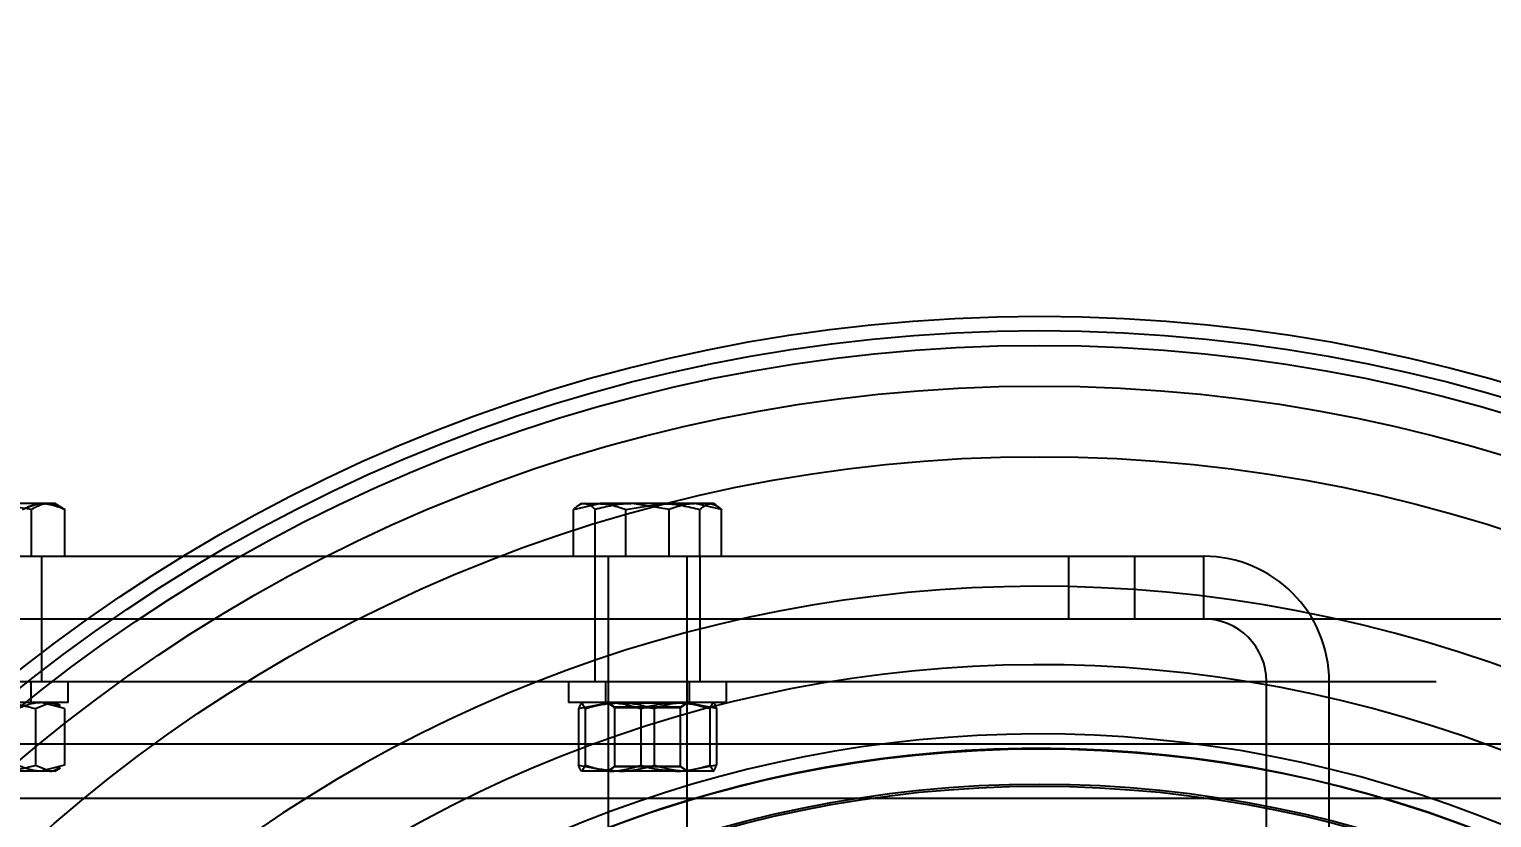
# Model space of a CAD drawing. Header units: metres. Extents: x 0 to 63075, y 0 to 44550.
# Drawn here: x 35948.4 to 36059.4, y 35251.2 to 35311.1 of the extents above; entities that cross this region are included whole.
import ezdxf

# ---------------------------------------------------------------- set-up
doc = ezdxf.new("R2010")
doc.units = ezdxf.units.M
doc.header["$LTSCALE"] = 75
doc.linetypes.add('HIDDEN2', pattern=[4.7625, 3.175, -1.5875])
for name, color, linetype in [('18_COTAS', 7, 'Continuous'), ('SDM', 7, 'Continuous'), ('SL4', 4, 'Continuous'), ('ST1', 7, 'HIDDEN2')]:
    doc.layers.add(name, color=color, linetype=linetype)
doc.styles.add('ROMANS', font='ROMANS.SHX')
doc.dimstyles.new('75___1-75', dxfattribs={"dimscale": 75, "dimtxt": 2.5, "dimasz": 2, "dimexe": 1.5, "dimexo": 1, "dimgap": 0.5, "dimtad": 1, "dimdec": 0, "dimzin": 12, "dimtxsty": 'ROMANS', "dimcen": 0, "dimclrd": 256, "dimclre": 256, "dimclrt": 3, "dimazin": 3, "dimtfac": 1, "dimtdec": 0, "dimtmove": 0, "dimatfit": 0, "dimfxl": 1, "dimlwd": -1, "dimlwe": -1, "dimarcsym": 0})

# ---------------------------------------------------------------- blocks, each defined once
blk = doc.blocks.new('*D31')
at = {"layer": 'Defpoints', "color": 0, "transparency": 16777216}
for p in [(35812.3, 35690.51), (35812.3, 35271.03), (40486.78, 35271.03)]:
    blk.add_point(p, dxfattribs=at)
at = {"layer": 'SDM', "transparency": 16777216}
for p, q in [((35812.3, 35346.03), (35812.3, 35803.01)), ((40486.78, 35346.03), (40486.78, 35803.01)), ((40336.78, 35690.51), (35962.3, 35690.51))]:
    blk.add_line(p, q, dxfattribs=at)
for points in [[(35962.3, 35715.51), (35962.3, 35665.51), (35812.3, 35690.51)], [(40336.78, 35715.51), (40336.78, 35665.51), (40486.78, 35690.51)]]:
    blk.add_solid(points, dxfattribs=at)
at = {"layer": 'SDM', "color": 3, "transparency": 16777216, "insert": (38149.54, 35821.76), "char_height": 187.5, "attachment_point": 5, "style": 'ROMANS'}
blk.add_mtext('4674', dxfattribs=at)
blk = doc.blocks.new('*D29')
at = {"layer": '18_COTAS', "transparency": 16777216}
for p, q in [((35812.3, 35346.03), (35812.3, 36814.27)), ((37225.01, 36776.77), (37225.01, 36814.27)), ((35962.3, 36701.77), (37075.01, 36701.77))]:
    blk.add_line(p, q, dxfattribs=at)
for points in [[(35962.3, 36726.77), (35962.3, 36676.77), (35812.3, 36701.77)], [(37075.01, 36726.77), (37075.01, 36676.77), (37225.01, 36701.77)]]:
    blk.add_solid(points, dxfattribs=at)
at = {"layer": 'Defpoints', "color": 0, "transparency": 16777216}
for p in [(37225.01, 36701.77), (37225.01, 36701.77), (35812.3, 35271.03)]:
    blk.add_point(p, dxfattribs=at)
at = {"layer": '18_COTAS', "color": 3, "transparency": 16777216, "insert": (36518.66, 36833.02), "char_height": 187.5, "attachment_point": 5, "style": 'ROMANS'}
blk.add_mtext('1413', dxfattribs=at)
blk = doc.blocks.new('A$Ce03ead7b')
at = {"layer": 'SL4'}
for p, q in [((137.15, 1734.11), (132.66, 1734.11)), ((138, 1734.11), (137.15, 1734.11)), ((138.59, 1733.77), (138, 1734.11)), ((138.76, 1733.67), (138.57, 1733.73)), ((138.76, 1730.11), (138.76, 1733.67)), ((59.76, 1730.11), (147.75, 1730.11)), ((59.76, 1725.35), (140.51, 1725.35))]:
    blk.add_line(p, q, dxfattribs=at)
for radius in [125, 123.91, 122.78, 119.69, 89.29]:
    blk.add_circle((212.76, 1623.35), radius, dxfattribs=at)
for radius, start, end in [(104.46, 171.1062, 157.3841), (98.5, 170.8826, 157.6077), (93.24, 168.8095, 159.6808), (92.15, 74.2451, 160.5972), (92.15, 167.893, 74.2451)]:
    blk.add_arc((212.76, 1623.35), radius, start, end, dxfattribs=at)
for points, knots in [([(135.54, 1733.67), (135.95, 1733.85), (136.48, 1734.09), (137.03, 1734.11), (137.15, 1734.11)], [0, 0, 0, 0, 0.768151, 1, 1, 1, 1]), ([(137.15, 1734.11), (137.58, 1734.06), (138.13, 1733.98), (138.65, 1733.72), (138.76, 1733.67)], [0, 0, 0, 0, 0.788999, 1, 1, 1, 1])]:
    blk.add_open_spline(points, degree=3, knots=knots, dxfattribs=at)
at = {"layer": 'ST1'}
for p, q in [((136.22, 1733.67), (133.34, 1734.11)), ((136.22, 1730.11), (136.22, 1733.67)), ((138.24, 1733.85), (137.49, 1734.11)), ((177.38, 1733.67), (179.37, 1734.11)), ((177.38, 1730.11), (177.38, 1733.67)), ((178, 1734.11), (177.78, 1733.99)), ((178, 1734.11), (179.37, 1734.11)), ((179.03, 1730.11), (179.03, 1733.67)), ((184.16, 1734.11), (179.37, 1734.11)), ((181.35, 1733.67), (184.16, 1734.11)), ((181.35, 1730.11), (181.35, 1733.67)), ((184.65, 1733.67), (181.84, 1734.11)), ((187.79, 1734.11), (184.16, 1734.11)), ((184.65, 1730.11), (184.65, 1733.67)), ((188.62, 1733.67), (186.63, 1734.11)), ((186.97, 1730.11), (186.97, 1733.67)), ((188, 1734.11), (187.79, 1734.11)), ((188.22, 1733.99), (188, 1734.11)), ((188.62, 1730.11), (188.62, 1733.67)), ((137, 1725.35), (137, 1730.11)), ((147.75, 1730.11), (215, 1730.11)), ((179, 1730.11), (179, 1725.35)), ((180, 1730.11), (180, 1705.67)), ((186, 1705.67), (186, 1730.11)), ((187, 1725.35), (187, 1730.11)), ((215, 1725.35), (215, 1730.11)), ((215, 1730.11), (220, 1730.11)), ((220, 1725.35), (220, 1730.11)), ((220, 1730.11), (225.24, 1730.11)), ((225.24, 1725.35), (225.24, 1730.11)), ((137, 1720.59), (137, 1725.35)), ((140.51, 1725.35), (215, 1725.35)), ((140.51, 1725.35), (285.02, 1725.35)), ((179, 1725.35), (179, 1720.59)), ((187, 1720.59), (187, 1725.35)), ((4.76, 1720.59), (1004.76, 1720.59)), ((136.2, 1718.99), (136.2, 1720.59)), ((139, 1718.99), (139, 1720.59)), ((177, 1720.59), (177, 1718.99)), ((179.8, 1720.59), (179.8, 1718.99)), ((186.2, 1718.99), (186.2, 1720.59)), ((189, 1718.99), (189, 1720.59)), ((230, 1675.35), (230, 1720.59)), ((234.76, 1675.35), (234.76, 1720.59)), ((139, 1718.99), (131.47, 1718.99)), ((136.54, 1718.54), (137.63, 1718.99)), ((136.54, 1718.54), (136.54, 1714.23)), ((138.72, 1718.54), (136.95, 1718.99)), ((138.43, 1718.74), (138, 1718.99)), ((138.72, 1718.54), (138.72, 1714.23)), ((183.27, 1718.99), (177, 1718.99)), ((177.77, 1718.54), (180.14, 1718.99)), ((177.77, 1718.54), (177.77, 1714.23)), ((178.27, 1718.54), (178.02, 1718.99)), ((178.27, 1718.54), (178.27, 1714.23)), ((180, 1718.99), (180, 1718.96)), ((180, 1718.99), (180.5, 1718.64)), ((186, 1718.96), (180, 1718.96)), ((180, 1718.96), (180.5, 1718.61)), ((181.94, 1718.64), (180.5, 1718.64)), ((180.5, 1718.64), (180.5, 1718.61)), ((184.06, 1718.61), (180.5, 1718.61)), ((180.5, 1718.61), (180.5, 1714.14)), ((185.5, 1718.64), (181.94, 1718.64)), ((182.5, 1718.54), (182.5, 1714.23)), ((189, 1718.99), (183.27, 1718.99)), ((183.5, 1718.54), (183.5, 1714.23)), ((185.5, 1718.61), (184.06, 1718.61)), ((185.5, 1718.64), (186, 1718.99)), ((185.5, 1718.61), (186, 1718.96)), ((185.5, 1718.61), (185.5, 1718.64)), ((185.5, 1714.14), (185.5, 1718.61)), ((188.23, 1718.54), (185.86, 1718.99)), ((186, 1718.96), (186, 1718.99)), ((187.73, 1718.54), (187.98, 1718.99)), ((187.73, 1718.54), (187.73, 1714.23)), ((188.23, 1718.54), (188.23, 1714.23)), ((1004.76, 1715.83), (4.76, 1715.83)), ((296.87, 1715.83), (128.66, 1715.83)), ((137.63, 1713.79), (133.68, 1713.79)), ((136.54, 1714.23), (137.63, 1713.79)), ((138.72, 1714.23), (136.95, 1713.79)), ((138, 1713.79), (137.63, 1713.79)), ((138, 1713.79), (138.43, 1714.04)), ((177.77, 1714.23), (180.14, 1713.79)), ((180.14, 1713.79), (178.01, 1713.79)), ((178.27, 1714.23), (178.02, 1713.79)), ((180.5, 1714.16), (180, 1713.81)), ((180.5, 1714.14), (180, 1713.79)), ((180, 1713.81), (181.73, 1713.81)), ((185.12, 1713.79), (180.14, 1713.79)), ((180.5, 1714.16), (185.5, 1714.16)), ((180.5, 1714.14), (185.5, 1714.14)), ((181.73, 1713.81), (186, 1713.81)), ((187.98, 1713.79), (185.12, 1713.79)), ((186, 1713.81), (185.5, 1714.16)), ((186, 1713.79), (185.5, 1714.14)), ((188.23, 1714.23), (185.86, 1713.79)), ((187.73, 1714.23), (187.98, 1713.79)), ((301.19, 1711.7), (124.34, 1711.7))]:
    blk.add_line(p, q, dxfattribs=at)
for radius in [114.33, 92.13, 89.45]:
    blk.add_circle((212.76, 1623.35), radius, dxfattribs=at)
for radius in [9.52, 4.76]:
    blk.add_arc((225.24, 1720.59), radius, 0, 90, dxfattribs=at)
for points, knots in [([(137.15, 1734.11), (137.03, 1734.11), (136.48, 1734.09), (135.95, 1733.85), (135.54, 1733.67)], [0, 0, 0, 0, 0.231849, 1, 1, 1, 1]), ([(137.49, 1734.11), (137.46, 1734.11), (137.03, 1734.11), (136.61, 1733.88), (136.22, 1733.67)], [0, 0, 0, 0, 0.070201, 1, 1, 1, 1]), ([(138.76, 1733.67), (138.65, 1733.72), (138.13, 1733.98), (137.58, 1734.06), (137.15, 1734.11)], [0, 0, 0, 0, 0.211001, 1, 1, 1, 1]), ([(178.21, 1734.11), (178.14, 1734.11), (177.86, 1734.09), (177.59, 1733.85), (177.38, 1733.67)], [0, 0, 0, 0, 0.2318493, 1, 1, 1, 1]), ([(179.03, 1733.67), (178.97, 1733.72), (178.71, 1733.98), (178.43, 1734.06), (178.21, 1734.11)], [0, 0, 0, 0, 0.2110008, 1, 1, 1, 1]), ([(181.84, 1734.11), (181.77, 1734.11), (180.82, 1734.11), (179.9, 1733.88), (179.03, 1733.67)], [0, 0, 0, 0, 0.0702006, 1, 1, 1, 1]), ([(179.37, 1734.11), (179.42, 1734.11), (180.09, 1734.11), (180.74, 1733.88), (181.35, 1733.67)], [0, 0, 0, 0, 0.070201, 1, 1, 1, 1]), ([(184.16, 1734.11), (184.23, 1734.11), (185.18, 1734.11), (186.1, 1733.88), (186.97, 1733.67)], [0, 0, 0, 0, 0.0702006, 1, 1, 1, 1]), ([(186.63, 1734.11), (186.58, 1734.11), (185.91, 1734.11), (185.26, 1733.88), (184.65, 1733.67)], [0, 0, 0, 0, 0.070201, 1, 1, 1, 1]), ([(186.97, 1733.67), (187.18, 1733.85), (187.45, 1734.09), (187.73, 1734.11), (187.79, 1734.11)], [0, 0, 0, 0, 0.768151, 1, 1, 1, 1]), ([(187.79, 1734.11), (188.01, 1734.06), (188.29, 1733.98), (188.56, 1733.72), (188.62, 1733.67)], [0, 0, 0, 0, 0.788999, 1, 1, 1, 1]), ([(133.68, 1718.99), (133.94, 1718.98), (134.91, 1718.96), (135.85, 1718.72), (136.54, 1718.54)], [0, 0, 0, 0, 0.268634, 1, 1, 1, 1]), ([(136.95, 1718.99), (136.91, 1718.99), (136.31, 1718.98), (135.73, 1718.75), (135.18, 1718.54)], [0, 0, 0, 0, 0.0702006, 1, 1, 1, 1]), ([(137.63, 1718.99), (137.65, 1718.99), (137.92, 1718.98), (138.17, 1718.82), (138.4, 1718.68)], [0, 0, 0, 0, 0.099092, 1, 1, 1, 1]), ([(178.02, 1718.99), (178.01, 1718.99), (177.93, 1718.98), (177.85, 1718.75), (177.77, 1718.54)], [0, 0, 0, 0, 0.070201, 1, 1, 1, 1]), ([(178.27, 1718.54), (178.49, 1718.61), (179.34, 1718.87), (180.22, 1718.94), (180.88, 1718.99)], [0, 0, 0, 0, 0.257551, 1, 1, 1, 1]), ([(180.14, 1718.99), (180.19, 1718.99), (180.99, 1718.98), (181.78, 1718.75), (182.5, 1718.54)], [0, 0, 0, 0, 0.070201, 1, 1, 1, 1]), ([(180.88, 1718.99), (181.12, 1718.98), (182, 1718.96), (182.87, 1718.72), (183.5, 1718.54)], [0, 0, 0, 0, 0.268634, 1, 1, 1, 1]), ([(182.5, 1718.54), (182.72, 1718.61), (183.58, 1718.87), (184.46, 1718.94), (185.12, 1718.99)], [0, 0, 0, 0, 0.2575513, 1, 1, 1, 1]), ([(185.86, 1718.99), (185.81, 1718.99), (185.01, 1718.98), (184.22, 1718.75), (183.5, 1718.54)], [0, 0, 0, 0, 0.070201, 1, 1, 1, 1]), ([(185.12, 1718.99), (185.36, 1718.98), (186.24, 1718.96), (187.1, 1718.72), (187.73, 1718.54)], [0, 0, 0, 0, 0.268634, 1, 1, 1, 1]), ([(187.98, 1718.99), (187.99, 1718.99), (188.07, 1718.98), (188.15, 1718.75), (188.23, 1718.54)], [0, 0, 0, 0, 0.070201, 1, 1, 1, 1]), ([(133.68, 1713.79), (133.94, 1713.79), (134.91, 1713.82), (135.85, 1714.06), (136.54, 1714.23)], [0, 0, 0, 0, 0.268634, 1, 1, 1, 1]), ([(136.95, 1713.79), (136.91, 1713.79), (136.31, 1713.79), (135.73, 1714.02), (135.18, 1714.23)], [0, 0, 0, 0, 0.0702006, 1, 1, 1, 1]), ([(137.63, 1713.79), (137.65, 1713.79), (137.92, 1713.79), (138.17, 1713.95), (138.4, 1714.09)], [0, 0, 0, 0, 0.099092, 1, 1, 1, 1]), ([(178.02, 1713.79), (178.01, 1713.79), (177.93, 1713.79), (177.85, 1714.02), (177.77, 1714.23)], [0, 0, 0, 0, 0.070201, 1, 1, 1, 1]), ([(178.27, 1714.23), (178.49, 1714.17), (179.34, 1713.9), (180.22, 1713.84), (180.88, 1713.79)], [0, 0, 0, 0, 0.257551, 1, 1, 1, 1]), ([(180.14, 1713.79), (180.19, 1713.79), (180.99, 1713.79), (181.78, 1714.02), (182.5, 1714.23)], [0, 0, 0, 0, 0.070201, 1, 1, 1, 1]), ([(180.88, 1713.79), (181.12, 1713.79), (182, 1713.82), (182.87, 1714.06), (183.5, 1714.23)], [0, 0, 0, 0, 0.268634, 1, 1, 1, 1]), ([(182.5, 1714.23), (182.72, 1714.17), (183.58, 1713.9), (184.46, 1713.84), (185.12, 1713.79)], [0, 0, 0, 0, 0.2575513, 1, 1, 1, 1]), ([(185.86, 1713.79), (185.81, 1713.79), (185.01, 1713.79), (184.22, 1714.02), (183.5, 1714.23)], [0, 0, 0, 0, 0.070201, 1, 1, 1, 1]), ([(185.12, 1713.79), (185.36, 1713.79), (186.24, 1713.82), (187.1, 1714.06), (187.73, 1714.23)], [0, 0, 0, 0, 0.268634, 1, 1, 1, 1]), ([(187.98, 1713.79), (187.99, 1713.79), (188.07, 1713.79), (188.15, 1714.02), (188.23, 1714.23)], [0, 0, 0, 0, 0.070201, 1, 1, 1, 1])]:
    blk.add_open_spline(points, degree=3, knots=knots, dxfattribs=at)

msp = doc.modelspace()

# ---------------------------------------------------------------- block references
at = {"layer": 'SDM'}
msp.add_blockref('A$Ce03ead7b', (35812.3, 33540.91), dxfattribs=at)

# ---------------------------------------------------------------- dimensions: what is measured, and where the dimension line sits
at = {"layer": '18_COTAS'}
dim = msp.add_linear_dim(base=(37225.01, 36701.77), p1=(35812.3, 35271.03), p2=(37225.01, 36701.77), dimstyle='75___1-75', dxfattribs=at)
dim.commit()
dim.dimension.update_dxf_attribs({"geometry": '*D29', "text_midpoint": (36518.66, 36833.02)})
at = {"layer": 'SDM'}
dim = msp.add_linear_dim(base=(35812.3, 35690.51), p1=(40486.78, 35271.03), p2=(35812.3, 35271.03), dimstyle='75___1-75', override={"dimtmove": 1}, dxfattribs=at)
dim.commit()
dim.dimension.update_dxf_attribs({"geometry": '*D31', "text_midpoint": (38149.54, 35821.76)})

doc.saveas('drawing.dxf')
